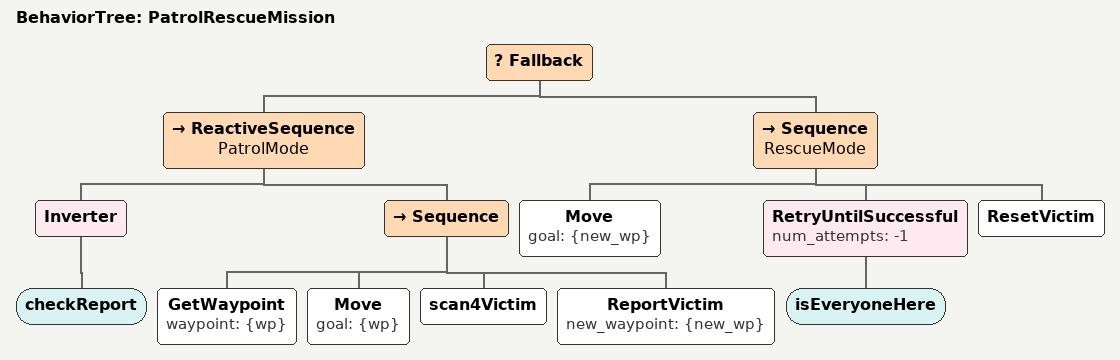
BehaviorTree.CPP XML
<?xml version="1.0" encoding="UTF-8"?>
<root BTCPP_format="3"
      main_tree_to_execute="PatrolRescueMission">
  <BehaviorTree ID="PatrolRescueMission">
    <Fallback>
      <ReactiveSequence name="PatrolMode">
        <Inverter>
          <checkReport/>
        </Inverter>
        <Sequence>
          <GetWaypoint waypoint="{wp}"/>
          <Move goal="{wp}"/>
          <scan4Victim/>
          <ReportVictim new_waypoint="{new_wp}"/>
        </Sequence>
      </ReactiveSequence>
      <Sequence name="RescueMode">
        <Move goal="{new_wp}"/>
        <RetryUntilSuccessful num_attempts="-1">
          <isEveryoneHere/>
        </RetryUntilSuccessful>
        <ResetVictim/>
      </Sequence>
    </Fallback>
  </BehaviorTree>

</root>
